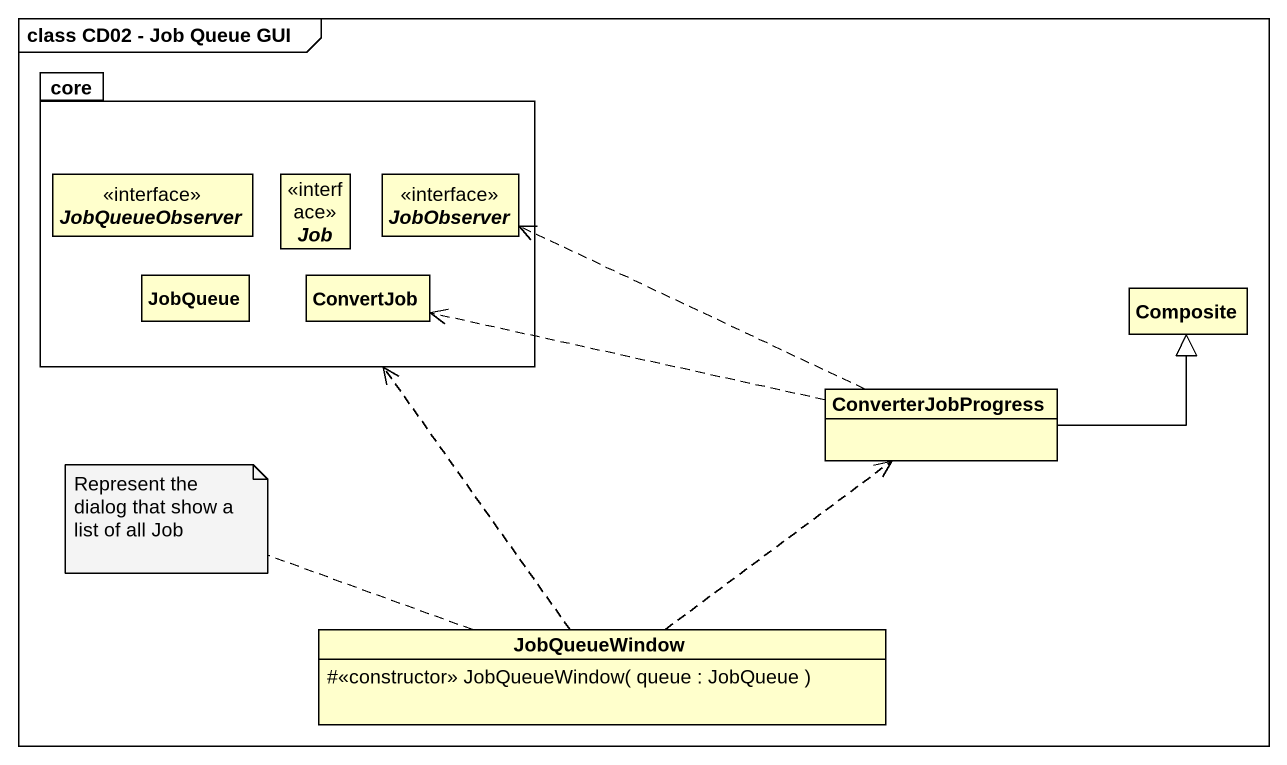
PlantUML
@startuml
mainframe class CD02 - Job Queue GUI
hide circle
hide empty members
skinparam classAttributeIconSize 0
package core {
  interface JobQueueObserver
  interface Job
  interface JobObserver
  class JobQueue
  class ConvertJob
}
class Composite
class ConverterJobProgress
class JobQueueWindow {
  #<<constructor>> JobQueueWindow( queue : JobQueue )
}
ConverterJobProgress .left.> JobObserver
ConverterJobProgress .left.> ConvertJob
ConverterJobProgress -right-|> Composite
JobQueueWindow .up.> core
JobQueueWindow .up.> ConverterJobProgress
note left of JobQueueWindow : Represent the dialog that show a list of all Job
@enduml
